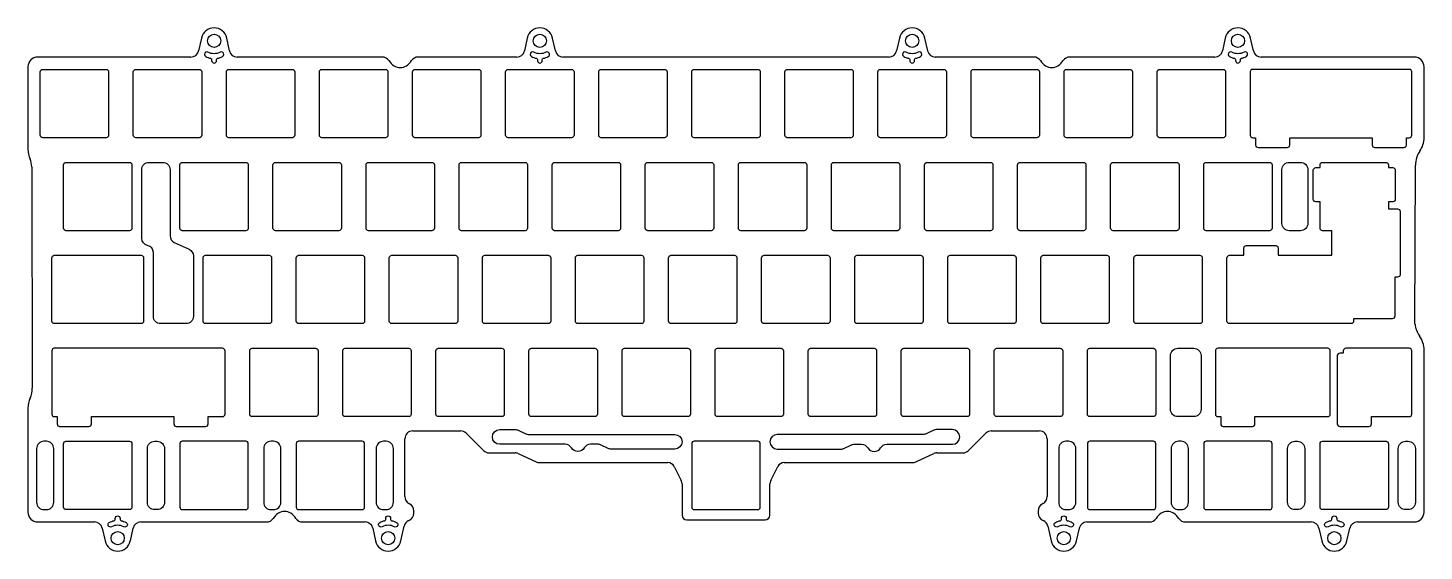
# Model space of a CAD drawing. Header units: millimetres. Extents: x 4 to 290, y 5 to 112.
import ezdxf

# ---------------------------------------------------------------- set-up
doc = ezdxf.new("R2010")
doc.units = ezdxf.units.MM
doc.layers.get('0').update_dxf_attribs({"linetype": 'CONTINUOUS'})

msp = doc.modelspace()

# ---------------------------------------------------------------- linework, layer by layer
for p, q in [((39.8, 109.75), (39.21, 107.1)), ((45.56, 107.1), (44.98, 109.75)), ((106.48, 109.75), (105.89, 107.1)), ((112.24, 107.1), (111.65, 109.75)), ((182.68, 109.75), (182.09, 107.1)), ((188.44, 107.1), (187.85, 109.75)), ((249.35, 109.75), (248.76, 107.1)), ((255.11, 107.1), (254.53, 109.75)), ((37.65, 105.85), (6.29, 105.85)), ((76.83, 105.85), (47.12, 105.85)), ((104.33, 105.85), (84.15, 105.85)), ((180.53, 105.85), (113.8, 105.85)), ((210.18, 105.85), (190, 105.85)), ((247.2, 105.85), (217.5, 105.85)), ((288.04, 105.85), (256.67, 105.85)), ((4.29, 103.85), (4.29, 86.99)), ((290.04, 89.33), (290.04, 103.85)), ((5.07, 83.33), (5.17, 38.02)), ((288.18, 51.14), (288.26, 83.71)), ((290.04, 12.6), (290.04, 45.8)), ((4.29, 33.9), (4.29, 12.6)), ((83.04, 29.25), (92.89, 29.25)), ((93.95, 28.81), (97.57, 25.2)), ((196.76, 25.2), (200.37, 28.81)), ((201.43, 29.25), (211.29, 29.25)), ((81.44, 15.79), (81.44, 27.65)), ((212.89, 27.65), (212.89, 15.79)), ((98.63, 24.76), (104.01, 24.76)), ((104.64, 24.62), (108.33, 22.9)), ((186, 22.9), (189.69, 24.62)), ((190.32, 24.76), (195.7, 24.76)), ((108.96, 22.76), (135.24, 22.76)), ((136.58, 21.93), (138, 19.07)), ((156.32, 19.07), (157.75, 21.93)), ((159.09, 22.76), (185.37, 22.76)), ((138.16, 18.4), (138.16, 12)), ((156.16, 12), (156.16, 18.4)), ((82.47, 14.27), (82.24, 14.4)), ((212.09, 14.4), (211.85, 14.27)), ((83.27, 12.38), (83.27, 12.88)), ((211.05, 12.88), (211.05, 12.38)), ((6.29, 10.6), (17.92, 10.6)), ((19.49, 9.35), (20.07, 6.7)), ((25.25, 6.7), (25.83, 9.35)), ((27.4, 10.6), (53.15, 10.6)), ((60.47, 10.6), (73.29, 10.6)), ((74.85, 9.35), (75.44, 6.7)), ((80.61, 6.7), (81.29, 9.75)), ((139.16, 11), (155.16, 11)), ((213.04, 9.75), (213.71, 6.7)), ((218.89, 6.7), (219.48, 9.35)), ((221.04, 10.6), (233.85, 10.6)), ((241.17, 10.6), (266.93, 10.6)), ((268.49, 9.35), (269.08, 6.7)), ((274.25, 6.7), (274.84, 9.35)), ((276.4, 10.6), (288.04, 10.6))]:
    msp.add_line(p, q)
for points in [[(40.67, 105.96, 0.074608), (41.69, 105.59, -0.358606), (41.89, 105.35), (41.89, 105.13, 1), (42.89, 105.13), (42.89, 105.35, -0.358606), (43.09, 105.59, 0.074608), (44.11, 105.96, 1), (43.64, 106.84, -0.250764), (41.14, 106.84, 1)], [(107.34, 105.96, 0.074608), (108.36, 105.59, -0.358606), (108.56, 105.35), (108.56, 105.13, 1), (109.56, 105.13), (109.56, 105.35, -0.358606), (109.77, 105.59, 0.074608), (110.79, 105.96, 1), (110.31, 106.84, -0.250764), (107.81, 106.84, 1)], [(183.54, 105.96, 0.074608), (184.56, 105.59, -0.358606), (184.76, 105.35), (184.76, 105.13, 1), (185.76, 105.13), (185.76, 105.35, -0.358606), (185.97, 105.59, 0.074608), (186.99, 105.96, 1), (186.51, 106.84, -0.250764), (184.01, 106.84, 1)], [(250.22, 105.96, 0.074608), (251.24, 105.59, -0.358606), (251.44, 105.35), (251.44, 105.13, 1), (252.44, 105.13), (252.44, 105.35, -0.358606), (252.64, 105.59, 0.074608), (253.66, 105.96, 1), (253.19, 106.84, -0.250764), (250.69, 106.84, 1)], [(20.31, 89.33), (7.31, 89.33, -0.414214), (6.81, 89.83), (6.81, 102.83, -0.414214), (7.31, 103.33), (20.31, 103.33, -0.414214), (20.81, 102.83), (20.81, 89.83, -0.414214)], [(26.36, 103.33), (39.36, 103.33, -0.414214), (39.86, 102.83), (39.86, 89.83, -0.414214), (39.36, 89.33), (26.36, 89.33, -0.414214), (25.86, 89.83), (25.86, 102.83, -0.414214)], [(45.41, 103.33), (58.41, 103.33, -0.414214), (58.91, 102.83), (58.91, 89.83, -0.414214), (58.41, 89.33), (45.41, 89.33, -0.414214), (44.91, 89.83), (44.91, 102.83, -0.414214)], [(64.46, 103.33), (77.46, 103.33, -0.414214), (77.96, 102.83), (77.96, 89.83, -0.414214), (77.46, 89.33), (64.46, 89.33, -0.414214), (63.96, 89.83), (63.96, 102.83, -0.414214)], [(83.51, 103.33), (96.51, 103.33, -0.414214), (97.01, 102.83), (97.01, 89.83, -0.414214), (96.51, 89.33), (83.51, 89.33, -0.414214), (83.01, 89.83), (83.01, 102.83, -0.414214)], [(102.56, 103.33), (115.56, 103.33, -0.414214), (116.06, 102.83), (116.06, 89.83, -0.414214), (115.56, 89.33), (102.56, 89.33, -0.414214), (102.06, 89.83), (102.06, 102.83, -0.414214)], [(121.61, 103.33), (134.61, 103.33, -0.414214), (135.11, 102.83), (135.11, 89.83, -0.414214), (134.61, 89.33), (121.61, 89.33, -0.414214), (121.11, 89.83), (121.11, 102.83, -0.414214)], [(140.66, 103.33), (153.66, 103.33, -0.414214), (154.16, 102.83), (154.16, 89.83, -0.414214), (153.66, 89.33), (140.66, 89.33, -0.414214), (140.16, 89.83), (140.16, 102.83, -0.414214)], [(173.21, 102.83), (173.21, 89.83, -0.414214), (172.71, 89.33), (159.71, 89.33, -0.414214), (159.21, 89.83), (159.21, 102.83, -0.414214), (159.71, 103.33), (172.71, 103.33, -0.414214)], [(178.76, 103.33), (191.76, 103.33, -0.414214), (192.26, 102.83), (192.26, 89.83, -0.414214), (191.76, 89.33), (178.76, 89.33, -0.414214), (178.26, 89.83), (178.26, 102.83, -0.414214)], [(210.81, 89.33), (197.81, 89.33, -0.414214), (197.31, 89.83), (197.31, 102.83, -0.414214), (197.81, 103.33), (210.81, 103.33, -0.414214), (211.31, 102.83), (211.31, 89.83, -0.414214)], [(229.86, 89.33), (216.86, 89.33, -0.414214), (216.36, 89.83), (216.36, 102.83, -0.414214), (216.86, 103.33), (229.86, 103.33, -0.414214), (230.36, 102.83), (230.36, 89.83, -0.414214)], [(248.91, 89.33), (235.91, 89.33, -0.414214), (235.41, 89.83), (235.41, 102.83, -0.414214), (235.91, 103.33), (248.91, 103.33, -0.414214), (249.41, 102.83), (249.41, 89.83, -0.414214)], [(287.51, 102.83, 0.414214), (287.01, 103.33), (254.96, 103.33, 0.414214), (254.46, 102.83), (254.46, 89.83, 0.414214), (254.96, 89.33), (255.55, 89.33), (255.55, 87.83, 0.414214), (256.05, 87.33), (262.05, 87.33, 0.414214), (262.55, 87.83), (262.55, 89.33), (279.43, 89.33), (279.43, 87.83, 0.414214), (279.93, 87.33), (285.93, 87.33, 0.414214), (286.43, 87.83), (286.43, 89.33), (287.01, 89.33, 0.414214), (287.51, 89.83)], [(25.08, 70.28), (12.08, 70.28, -0.414214), (11.58, 70.78), (11.58, 83.78, -0.414214), (12.08, 84.28), (25.08, 84.28, -0.414214), (25.58, 83.78), (25.58, 70.78, -0.414214)], [(29.08, 84.28), (31.89, 84.28, -0.414214), (33.39, 82.78), (33.39, 69.23, 0.291473), (34.25, 67.87), (37.28, 66.46, -0.291473), (38.15, 65.1), (38.15, 52.73, -0.414214), (36.65, 51.23), (31.46, 51.23, -0.414214), (29.96, 52.73), (29.96, 65.79, 0.354597), (28.77, 67.26, -0.354597), (27.58, 68.72), (27.58, 82.78, -0.414214)], [(35.89, 84.28), (48.89, 84.28, -0.414214), (49.39, 83.78), (49.39, 70.78, -0.414214), (48.89, 70.28), (35.89, 70.28, -0.414214), (35.39, 70.78), (35.39, 83.78, -0.414214)], [(54.94, 84.28), (67.94, 84.28, -0.414214), (68.44, 83.78), (68.44, 70.78, -0.414214), (67.94, 70.28), (54.94, 70.28, -0.414214), (54.44, 70.78), (54.44, 83.78, -0.414214)], [(73.99, 84.28), (86.99, 84.28, -0.414214), (87.49, 83.78), (87.49, 70.78, -0.414214), (86.99, 70.28), (73.99, 70.28, -0.414214), (73.49, 70.78), (73.49, 83.78, -0.414214)], [(93.04, 84.28), (106.04, 84.28, -0.414214), (106.54, 83.78), (106.54, 70.78, -0.414214), (106.04, 70.28), (93.04, 70.28, -0.414214), (92.54, 70.78), (92.54, 83.78, -0.414214)], [(112.09, 84.28), (125.09, 84.28, -0.414214), (125.59, 83.78), (125.59, 70.78, -0.414214), (125.09, 70.28), (112.09, 70.28, -0.414214), (111.59, 70.78), (111.59, 83.78, -0.414214)], [(131.14, 84.28), (144.14, 84.28, -0.414214), (144.64, 83.78), (144.64, 70.78, -0.414214), (144.14, 70.28), (131.14, 70.28, -0.414214), (130.64, 70.78), (130.64, 83.78, -0.414214)], [(150.19, 84.28), (163.19, 84.28, -0.414214), (163.69, 83.78), (163.69, 70.78, -0.414214), (163.19, 70.28), (150.19, 70.28, -0.414214), (149.69, 70.78), (149.69, 83.78, -0.414214)], [(169.24, 84.28), (182.24, 84.28, -0.414214), (182.74, 83.78), (182.74, 70.78, -0.414214), (182.24, 70.28), (169.24, 70.28, -0.414214), (168.74, 70.78), (168.74, 83.78, -0.414214)], [(188.29, 84.28), (201.29, 84.28, -0.414214), (201.79, 83.78), (201.79, 70.78, -0.414214), (201.29, 70.28), (188.29, 70.28, -0.414214), (187.79, 70.78), (187.79, 83.78, -0.414214)], [(207.34, 84.28), (220.34, 84.28, -0.414214), (220.84, 83.78), (220.84, 70.78, -0.414214), (220.34, 70.28), (207.34, 70.28, -0.414214), (206.84, 70.78), (206.84, 83.78, -0.414214)], [(226.39, 84.28), (239.39, 84.28, -0.414214), (239.89, 83.78), (239.89, 70.78, -0.414214), (239.39, 70.28), (226.39, 70.28, -0.414214), (225.89, 70.78), (225.89, 83.78, -0.414214)], [(245.44, 84.28), (258.44, 84.28, -0.414214), (258.94, 83.78), (258.94, 70.78, -0.414214), (258.44, 70.28), (245.44, 70.28, -0.414214), (244.94, 70.78), (244.94, 83.78, -0.414214)], [(260.17, 65.23), (271.13, 65.23), (271.13, 70.28), (269.25, 70.28, -0.414214), (268.75, 70.78), (268.75, 76.19), (267.87, 76.19, -0.414214), (267.37, 76.69), (267.37, 82.69, -0.414214), (267.87, 83.19), (268.75, 83.19), (268.75, 83.78, -0.414214), (269.25, 84.28), (282.25, 84.28, -0.414214), (282.75, 83.78), (282.75, 83.19), (283.63, 83.19, -0.414214), (284.13, 82.69), (284.13, 76.69, -0.414214), (283.63, 76.19), (282.75, 76.19), (282.75, 74.75), (284.63, 74.75, -0.414214), (285.13, 74.25), (285.13, 61.25, -0.414214), (284.63, 60.75), (284.04, 60.75), (284.04, 52.73, -0.414214), (283.54, 52.23), (275.61, 52.23), (275.61, 51.73, -0.414214), (275.11, 51.23), (250.2, 51.23, -0.414214), (249.7, 51.73), (249.7, 64.73, -0.414214), (250.2, 65.23), (253.17, 65.23), (253.17, 66.73, -0.414214), (253.67, 67.23), (259.67, 67.23, -0.414214), (260.17, 66.73)], [(264.75, 70.28), (262.44, 70.28, -0.414214), (260.94, 71.78), (260.94, 82.78, -0.414214), (262.44, 84.28), (264.75, 84.28, -0.414214), (266.25, 82.78), (266.25, 71.78, -0.414214)], [(27.46, 51.23), (9.69, 51.23, -0.414214), (9.19, 51.73), (9.19, 64.73, -0.414214), (9.69, 65.23), (27.46, 65.23, -0.414214), (27.96, 64.73), (27.96, 51.73, -0.414214)], [(40.65, 65.23), (53.65, 65.23, -0.414214), (54.15, 64.73), (54.15, 51.73, -0.414214), (53.65, 51.23), (40.65, 51.23, -0.414214), (40.15, 51.73), (40.15, 64.73, -0.414214)], [(59.7, 65.23), (72.7, 65.23, -0.414214), (73.2, 64.73), (73.2, 51.73, -0.414214), (72.7, 51.23), (59.7, 51.23, -0.414214), (59.2, 51.73), (59.2, 64.73, -0.414214)], [(78.75, 65.23), (91.75, 65.23, -0.414214), (92.25, 64.73), (92.25, 51.73, -0.414214), (91.75, 51.23), (78.75, 51.23, -0.414214), (78.25, 51.73), (78.25, 64.73, -0.414214)], [(97.8, 65.23), (110.8, 65.23, -0.414214), (111.3, 64.73), (111.3, 51.73, -0.414214), (110.8, 51.23), (97.8, 51.23, -0.414214), (97.3, 51.73), (97.3, 64.73, -0.414214)], [(116.85, 65.23), (129.85, 65.23, -0.414214), (130.35, 64.73), (130.35, 51.73, -0.414214), (129.85, 51.23), (116.85, 51.23, -0.414214), (116.35, 51.73), (116.35, 64.73, -0.414214)], [(149.4, 64.73), (149.4, 51.73, -0.414214), (148.9, 51.23), (135.9, 51.23, -0.414214), (135.4, 51.73), (135.4, 64.73, -0.414214), (135.9, 65.23), (148.9, 65.23, -0.414214)], [(154.95, 65.23), (167.95, 65.23, -0.414214), (168.45, 64.73), (168.45, 51.73, -0.414214), (167.95, 51.23), (154.95, 51.23, -0.414214), (154.45, 51.73), (154.45, 64.73, -0.414214)], [(174, 65.23), (187, 65.23, -0.414214), (187.5, 64.73), (187.5, 51.73, -0.414214), (187, 51.23), (174, 51.23, -0.414214), (173.5, 51.73), (173.5, 64.73, -0.414214)], [(206.05, 51.23), (193.05, 51.23, -0.414214), (192.55, 51.73), (192.55, 64.73, -0.414214), (193.05, 65.23), (206.05, 65.23, -0.414214), (206.55, 64.73), (206.55, 51.73, -0.414214)], [(212.1, 65.23), (225.1, 65.23, -0.414214), (225.6, 64.73), (225.6, 51.73, -0.414214), (225.1, 51.23), (212.1, 51.23, -0.414214), (211.6, 51.73), (211.6, 64.73, -0.414214)], [(231.15, 65.23), (244.15, 65.23, -0.414214), (244.65, 64.73), (244.65, 51.73, -0.414214), (244.15, 51.23), (231.15, 51.23, -0.414214), (230.65, 51.73), (230.65, 64.73, -0.414214)], [(44.63, 45.68, 0.414214), (44.13, 46.18), (9.69, 46.18, 0.414214), (9.19, 45.68), (9.19, 32.68, 0.414214), (9.69, 32.18), (10.28, 32.18), (10.28, 30.68, 0.414214), (10.78, 30.18), (16.78, 30.18, 0.414214), (17.28, 30.68), (17.28, 32.18), (34.16, 32.18), (34.16, 30.68, 0.414214), (34.66, 30.18), (40.66, 30.18, 0.414214), (41.16, 30.68), (41.16, 32.18), (44.13, 32.18, 0.414214), (44.63, 32.68)], [(50.18, 46.18), (63.18, 46.18, -0.414214), (63.68, 45.68), (63.68, 32.68, -0.414214), (63.18, 32.18), (50.18, 32.18, -0.414214), (49.68, 32.68), (49.68, 45.68, -0.414214)], [(69.23, 46.18), (82.23, 46.18, -0.414214), (82.73, 45.68), (82.73, 32.68, -0.414214), (82.23, 32.18), (69.23, 32.18, -0.414214), (68.73, 32.68), (68.73, 45.68, -0.414214)], [(101.28, 32.18), (88.28, 32.18, -0.414214), (87.78, 32.68), (87.78, 45.68, -0.414214), (88.28, 46.18), (101.28, 46.18, -0.414214), (101.78, 45.68), (101.78, 32.68, -0.414214)], [(107.33, 46.18), (120.33, 46.18, -0.414214), (120.83, 45.68), (120.83, 32.68, -0.414214), (120.33, 32.18), (107.33, 32.18, -0.414214), (106.83, 32.68), (106.83, 45.68, -0.414214)], [(126.38, 46.18), (139.38, 46.18, -0.414214), (139.88, 45.68), (139.88, 32.68, -0.414214), (139.38, 32.18), (126.38, 32.18, -0.414214), (125.88, 32.68), (125.88, 45.68, -0.414214)], [(145.43, 46.18), (158.43, 46.18, -0.414214), (158.93, 45.68), (158.93, 32.68, -0.414214), (158.43, 32.18), (145.43, 32.18, -0.414214), (144.93, 32.68), (144.93, 45.68, -0.414214)], [(164.48, 46.18), (177.48, 46.18, -0.414214), (177.98, 45.68), (177.98, 32.68, -0.414214), (177.48, 32.18), (164.48, 32.18, -0.414214), (163.98, 32.68), (163.98, 45.68, -0.414214)], [(183.53, 46.18), (196.53, 46.18, -0.414214), (197.03, 45.68), (197.03, 32.68, -0.414214), (196.53, 32.18), (183.53, 32.18, -0.414214), (183.03, 32.68), (183.03, 45.68, -0.414214)], [(202.58, 46.18), (215.58, 46.18, -0.414214), (216.08, 45.68), (216.08, 32.68, -0.414214), (215.58, 32.18), (202.58, 32.18, -0.414214), (202.08, 32.68), (202.08, 45.68, -0.414214)], [(235.13, 45.68), (235.13, 32.68, -0.414214), (234.63, 32.18), (221.63, 32.18, -0.414214), (221.13, 32.68), (221.13, 45.68, -0.414214), (221.63, 46.18), (234.63, 46.18, -0.414214)], [(238.13, 33.68), (238.13, 44.68, -0.414214), (239.63, 46.18), (242.91, 46.18, -0.414214), (244.41, 44.68), (244.41, 33.68, -0.414214), (242.91, 32.18), (239.63, 32.18, -0.414214)], [(270.84, 45.68, 0.414214), (270.34, 46.18), (247.82, 46.18, 0.414214), (247.32, 45.68), (247.32, 32.68, 0.414214), (247.82, 32.18), (248.41, 32.18), (248.41, 30.68, 0.414214), (248.91, 30.18), (254.91, 30.18, 0.414214), (255.41, 30.68), (255.41, 32.18), (270.34, 32.18, 0.414214), (270.84, 32.68)], [(287.51, 45.68, 0.414214), (287.01, 46.18), (274.01, 46.18, 0.414214), (273.51, 45.68), (273.51, 45.18), (272.78, 45.18, 0.414214), (272.28, 44.68), (272.28, 30.68, 0.414214), (272.78, 30.18), (278.78, 30.18, 0.414214), (279.28, 30.68), (279.28, 32.18), (287.01, 32.18, 0.414214), (287.51, 32.68)], [(106.18, 28.66, 0.109518), (106.82, 28.52), (136.66, 28.52, -1), (136.66, 25.52), (123.67, 25.52, -0.109518), (123.04, 25.66), (121.49, 26.38, 0.109518), (120.86, 26.52), (119.44, 26.52, 0.267949), (118.14, 25.77, -0.57735), (115.54, 25.77, 0.267949), (114.24, 26.52), (100.84, 26.52, -1), (100.84, 29.52), (104.01, 29.52, -0.109518), (104.64, 29.38)], [(170.66, 25.52, 0.109518), (171.29, 25.66), (172.83, 26.38, -0.109518), (173.47, 26.52), (174.89, 26.52, -0.267949), (176.19, 25.77, 0.57735), (178.79, 25.77, -0.267949), (180.09, 26.52), (193.49, 26.52, 1), (193.49, 29.52), (190.32, 29.52, 0.109518), (189.69, 29.38), (188.14, 28.66, -0.109518), (187.51, 28.52), (157.66, 28.52, 1), (157.66, 25.52)], [(7.56, 27.13, 0.414214), (6.06, 25.63), (6.06, 14.63, 0.414214), (7.56, 13.13), (8.08, 13.13, 0.414214), (9.58, 14.63), (9.58, 25.63, 0.414214), (8.08, 27.13)], [(25.08, 13.13), (12.08, 13.13, -0.414214), (11.58, 13.63), (11.58, 26.63, -0.414214), (12.08, 27.13), (25.08, 27.13, -0.414214), (25.58, 26.63), (25.58, 13.63, -0.414214)], [(32.24, 25.63), (32.24, 14.63, -0.414214), (30.74, 13.13), (30.23, 13.13, -0.414214), (28.73, 14.63), (28.73, 25.63, -0.414214), (30.23, 27.13), (30.74, 27.13, -0.414214)], [(35.39, 13.63, 0.414214), (35.89, 13.13), (48.89, 13.13, 0.414214), (49.39, 13.63), (49.39, 26.63, 0.414214), (48.89, 27.13), (35.89, 27.13, 0.414214), (35.39, 26.63)], [(52.54, 14.63, 0.414214), (54.04, 13.13), (54.55, 13.13, 0.414214), (56.05, 14.63), (56.05, 25.63, 0.414214), (54.55, 27.13), (54.04, 27.13, 0.414214), (52.54, 25.63)], [(59.2, 13.63, 0.414214), (59.7, 13.13), (72.7, 13.13, 0.414214), (73.2, 13.63), (73.2, 26.63, 0.414214), (72.7, 27.13), (59.7, 27.13, 0.414214), (59.2, 26.63)], [(75.56, 14.63, 0.414214), (77.06, 13.13), (77.58, 13.13, 0.414214), (79.08, 14.63), (79.08, 25.63, 0.414214), (77.58, 27.13), (77.06, 27.13, 0.414214), (75.56, 25.63)], [(140.16, 13.63, 0.414214), (140.66, 13.13), (153.66, 13.13, 0.414214), (154.16, 13.63), (154.16, 26.63, 0.414214), (153.66, 27.13), (140.66, 27.13, 0.414214), (140.16, 26.63)], [(215.25, 14.63, 0.414214), (216.75, 13.13), (217.26, 13.13, 0.414214), (218.76, 14.63), (218.76, 25.63, 0.414214), (217.26, 27.13), (216.75, 27.13, 0.414214), (215.25, 25.63)], [(221.13, 13.63, 0.414214), (221.63, 13.13), (234.63, 13.13, 0.414214), (235.13, 13.63), (235.13, 26.63, 0.414214), (234.63, 27.13), (221.63, 27.13, 0.414214), (221.13, 26.63)], [(238.28, 14.63, 0.414214), (239.78, 13.13), (240.29, 13.13, 0.414214), (241.79, 14.63), (241.79, 25.63, 0.414214), (240.29, 27.13), (239.78, 27.13, 0.414214), (238.28, 25.63)], [(244.94, 13.63, 0.414214), (245.44, 13.13), (258.44, 13.13, 0.414214), (258.94, 13.63), (258.94, 26.63, 0.414214), (258.44, 27.13), (245.44, 27.13, 0.414214), (244.94, 26.63)], [(265.6, 25.63), (265.6, 14.63, -0.414214), (264.1, 13.13), (263.59, 13.13, -0.414214), (262.09, 14.63), (262.09, 25.63, -0.414214), (263.59, 27.13), (264.1, 27.13, -0.414214)], [(282.25, 13.13), (269.25, 13.13, -0.414214), (268.75, 13.63), (268.75, 26.63, -0.414214), (269.25, 27.13), (282.25, 27.13, -0.414214), (282.75, 26.63), (282.75, 13.63, -0.414214)], [(286.76, 13.13), (286.25, 13.13, -0.414214), (284.75, 14.63), (284.75, 25.63, -0.414214), (286.25, 27.13), (286.76, 27.13, -0.414214), (288.26, 25.63), (288.26, 14.63, -0.414214)], [(23.91, 9.61, 0.250764), (21.41, 9.61, -1), (20.94, 10.49, -0.074608), (21.96, 10.86, 0.358606), (22.16, 11.1), (22.16, 11.33, -1), (23.16, 11.33), (23.16, 11.1, 0.358606), (23.36, 10.86, -0.074608), (24.38, 10.49, -1)], [(79.28, 9.61, 0.250764), (76.77, 9.61, -1), (76.3, 10.49, -0.074608), (77.32, 10.86, 0.358606), (77.52, 11.1), (77.52, 11.33, -1), (78.52, 11.33), (78.52, 11.1, 0.358606), (78.73, 10.86, -0.074608), (79.75, 10.49, -1)], [(217.55, 9.61, 0.250764), (215.05, 9.61, -1), (214.58, 10.49, -0.074608), (215.6, 10.86, 0.358606), (215.8, 11.1), (215.8, 11.33, -1), (216.8, 11.33), (216.8, 11.1, 0.358606), (217, 10.86, -0.074608), (218.02, 10.49, -1)], [(272.92, 9.61, 0.250764), (270.42, 9.61, -1), (269.94, 10.49, -0.074608), (270.96, 10.86, 0.358606), (271.17, 11.1), (271.17, 11.33, -1), (272.17, 11.33), (272.17, 11.1, 0.358606), (272.37, 10.86, -0.074608), (273.39, 10.49, -1)]]:
    msp.add_lwpolyline(points, format="xyb", close=True)
for centre in [(42.39, 109.18), (109.06, 109.18), (185.26, 109.18), (251.94, 109.18), (22.66, 7.28), (78.02, 7.28), (216.3, 7.28), (271.67, 7.28)]:
    msp.add_circle(centre, 1.35)
for centre, radius, start, end in [((42.39, 109.18), 2.65, 12.5, 167.5), ((109.06, 109.18), 2.65, 12.5, 167.5), ((185.26, 109.18), 2.65, 12.5, 167.5), ((251.94, 109.18), 2.65, 12.5, 167.5), ((6.29, 103.85), 2, 90, 180), ((37.65, 107.45), 1.6, 270, 347.5), ((47.12, 107.45), 1.6, 192.5, 270), ((76.83, 104.25), 1.6, 33.0383, 90), ((84.15, 104.25), 1.6, 90, 146.9617), ((104.33, 107.45), 1.6, 270, 347.5), ((113.8, 107.45), 1.6, 192.5, 270), ((180.53, 107.45), 1.6, 270, 347.5), ((190, 107.45), 1.6, 192.5, 270), ((210.18, 104.25), 1.6, 33.0383, 90), ((217.5, 104.25), 1.6, 90, 146.9617), ((247.2, 107.45), 1.6, 270, 347.5), ((256.67, 107.45), 1.6, 192.5, 270), ((288.04, 103.85), 2, 0, 90), ((285.26, 89.33), 4.78, 324.8454, 360), ((9.29, 86.99), 5, 180, 204.0891), ((293.26, 83.7), 5, 144.8454, 179.8741), ((1.07, 83.32), 4, 0.1259, 24.0891), ((293.16, 51.64), 5, 185.7386, 215.7042), ((285.04, 45.8), 5, 0, 35.7042), ((0.17, 38.01), 5, -24.264, 0.1259), ((9.29, 33.9), 5, 155.736, 180), ((83.04, 27.65), 1.6, 90, 180), ((92.89, 27.75), 1.5, 45, 90), ((201.43, 27.75), 1.5, 90, 135), ((211.29, 27.65), 1.6, 0, 90), ((98.63, 26.26), 1.5, 225, 270), ((104.01, 23.26), 1.5, 65, 90), ((108.96, 24.26), 1.5, 245, 270), ((185.37, 24.26), 1.5, 270, 295), ((190.32, 23.26), 1.5, 90, 115), ((195.7, 26.26), 1.5, 270, 315), ((135.24, 21.26), 1.5, 26.5651, 90), ((159.09, 21.26), 1.5, 90, 153.4349), ((136.66, 18.4), 1.5, 0, 26.5651), ((157.66, 18.4), 1.5, 153.4349, 180), ((83.04, 15.79), 1.6, 180, 240), ((211.29, 15.79), 1.6, -60, 0), ((6.29, 12.6), 2, 180, 270), ((81.67, 12.38), 1.6, 291.5605, 360), ((81.67, 12.88), 1.6, 0, 60), ((139.16, 12), 1, 180, 270), ((155.16, 12), 1, 270, 360), ((212.65, 12.88), 1.6, 120, 180), ((212.65, 12.38), 1.6, 180, 248.4395), ((288.04, 12.6), 2, -90, 0), ((17.92, 9), 1.6, 12.5, 90), ((27.4, 9), 1.6, 90, 167.5), ((53.15, 12.2), 1.6, 270, 326.9617), ((60.47, 12.2), 1.6, 213.0383, 270), ((73.29, 9), 1.6, 12.5, 90), ((82.85, 9.4), 1.6, 111.5605, 167.5), ((211.48, 9.4), 1.6, 12.5, 68.4395), ((221.04, 9), 1.6, 90, 167.5), ((233.85, 12.2), 1.6, 270, 326.9617), ((241.17, 12.2), 1.6, 213.0383, 270), ((266.93, 9), 1.6, 12.5, 90), ((276.4, 9), 1.6, 90, 167.5), ((22.66, 7.28), 2.65, 192.5, 347.5), ((78.02, 7.28), 2.65, 192.5, 347.5), ((216.3, 7.28), 2.65, 192.5, 347.5), ((271.67, 7.28), 2.65, 192.5, 347.5)]:
    msp.add_arc(centre, radius, start, end)
for centre, start_param, end_param in [((80.49, 108.14), 2.314414, 3.968771), ((213.84, 108.14), 2.314414, 3.968771), ((56.81, 8.31), 5.456007, 7.110364), ((237.51, 8.31), 5.456007, 7.110364)]:
    msp.add_ellipse(centre, major_axis=(0, 4.45), ratio=0.707107, start_param=start_param, end_param=end_param)

doc.saveas('drawing.dxf')
